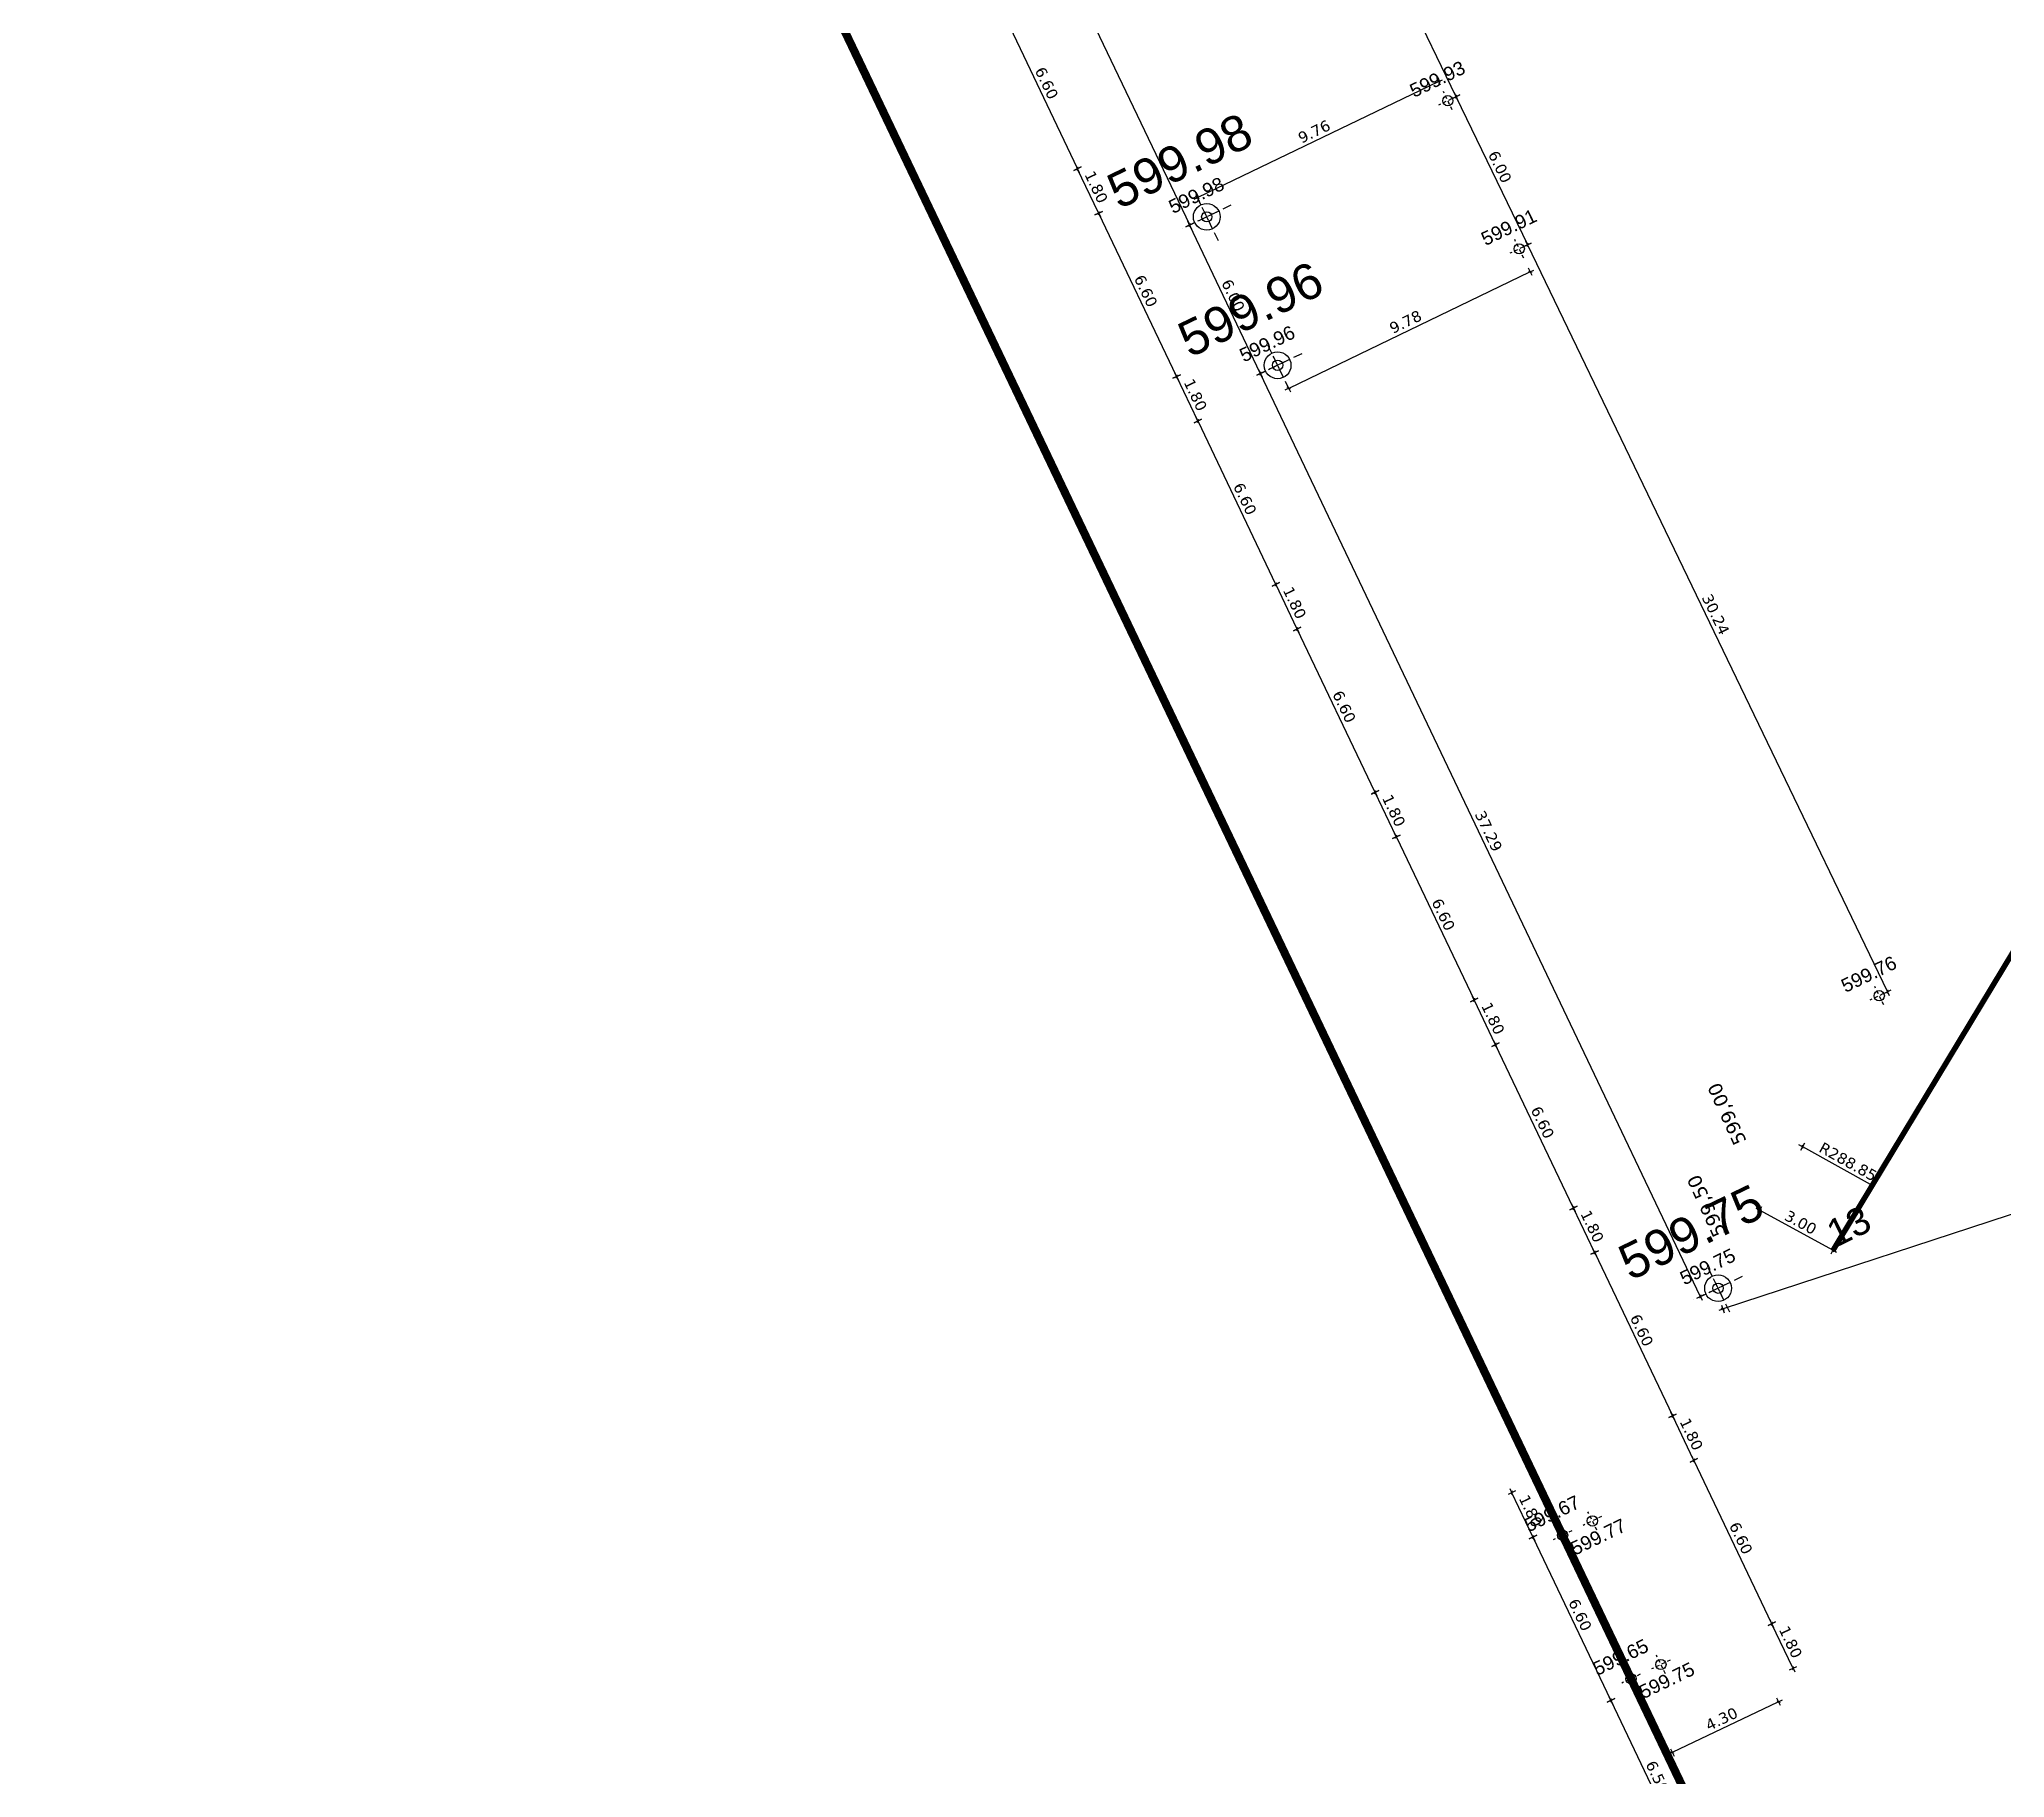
# Model space of a CAD drawing. Header units: metres. Extents: x 679716 to 681053, y 2749449 to 2750332.
# Drawn here: x 680019.3 to 680091, y 2749745.3 to 2749808.7 of the extents above; entities that cross this region are included whole.
import ezdxf
from ezdxf.enums import TextEntityAlignment as Align

# ---------------------------------------------------------------- set-up
doc = ezdxf.new("R2010")
doc.units = ezdxf.units.M
doc.header["$PDSIZE"] = -1
doc.linetypes.add('DASHEDX2', pattern=[1.5, 1, -0.5])
for name, color, linetype in [('01-TX-Altimetry 250 Topography', 51, 'Continuous'), ('01-TX-Guideline Altimetry 1000', 32, 'Continuous'), ('01-TX-Length Dimensions 250', 80, 'Continuous'), ('01-TX-Level Main Dimensions 250', 152, 'Continuous'), ('01-TX-Level Secondary Dimensions 250', 10, 'Continuous')]:
    doc.layers.add(name, color=color, linetype=linetype)
doc.layers.add('02-L-Guideline Axis', color=34, linetype='DASHEDX2', lineweight=50, true_color=0xa55200)
doc.layers.add('02-L-Main Axis', color=244, linetype='DASHEDX2', lineweight=50, true_color=0xa50029)
doc.layers.add('02-L-Main Axis POINTS', color=242, linetype='DASHEDX2', lineweight=50)
doc.styles.add('E100', font='verdana.ttf', dxfattribs={"height": 0.4})
doc.styles.add('E200', font='verdana.ttf', dxfattribs={"height": 1})
doc.styles.get("Standard").update_dxf_attribs({"font": 'arial.ttf'})
doc.dimstyles.new('E250', dxfattribs={"dimscale": 0.03, "dimtxt": 0.4, "dimasz": 0.5, "dimexe": 0.1, "dimexo": 1, "dimgap": 4, "dimtad": 1, "dimzin": 0, "dimdsep": 46, "dimtxsty": 'E100', "dimblk1": 'LINCOT200', "dimblk2": 'LINCOT200', "dimsah": 1, "dimcen": 0.1, "dimdle": 0.1, "dimse1": 1, "dimse2": 1, "dimclrt": 256, "dimadec": 0, "dimazin": 0, "dimtfac": 0.015385, "dimtofl": 0, "dimtmove": 0, "dimatfit": 3, "dimldrblk": 'LINCOT200', "dimfxl": 1, "dimtolj": 1, "dimtzin": 0, "dimarcsym": 0})

# ---------------------------------------------------------------- blocks, each defined once
blk = doc.blocks.new('LINCOT200')
for p, q in [((0, -10), (0, 10)), ((0, 0), (10, 0))]:
    blk.add_line(p, q)
at = {"const_width": 1.88}
blk.add_lwpolyline([(3.5, -3.5), (-3.5, 3.5)], dxfattribs=at)
blk = doc.blocks.new('*D6')
at = {"layer": '01-TX-Length Dimensions 250', "color": 0, "lineweight": -2, "transparency": 16777216}
blk.add_line((680049.681, 2749826.272), (680061.296, 2749801.933), dxfattribs=at)
at = {"layer": '01-TX-Length Dimensions 250', "color": 0, "lineweight": -2, "transparency": 16777216, "xscale": 0.015, "yscale": 0.015, "zscale": 0.015}
for p, rotation in [((680049.674, 2749826.286), 115.5119126984731), ((680061.303, 2749801.919), 295.5119126984731)]:
    blk.add_blockref('LINCOT200', p, dxfattribs=dict(at, rotation=rotation))
at = {"layer": '01-TX-Length Dimensions 250', "transparency": 16777216, "insert": (680055.192, 2749813.961), "char_height": 0.4, "attachment_point": 5, "rotation": 115.51191, "style": 'E100'}
blk.add_mtext('\\A1;27.00', dxfattribs=at)
blk = doc.blocks.new('*D42')
at = {"layer": '01-TX-Length Dimensions 250', "color": 0, "lineweight": -2, "transparency": 16777216}
blk.add_line((680103.752, 2749769.921), (680080.762, 2749762.387), dxfattribs=at)
at = {"layer": '01-TX-Length Dimensions 250', "color": 0, "lineweight": -2, "transparency": 16777216, "xscale": 0.015, "yscale": 0.015, "zscale": 0.015}
for p, rotation in [((680103.766, 2749769.926), 18.14624663615983), ((680080.748, 2749762.382), 198.1462466361598)]:
    blk.add_blockref('LINCOT200', p, dxfattribs=dict(at, rotation=rotation))
at = {"layer": '01-TX-Length Dimensions 250', "transparency": 16777216, "insert": (680092.28, 2749766.503), "char_height": 0.4, "attachment_point": 5, "rotation": 18.14625, "style": 'E100'}
blk.add_mtext('\\A1;24.22', dxfattribs=at)
blk = doc.blocks.new('Cotes Altimetriques')
at = {"linetype": 'DASHEDX2', "ltscale": 0.5}
for points in [[(0, -1.5), (0, 1.5)], [(1.5, 0), (-1.5, 0)]]:
    blk.add_lwpolyline(points, dxfattribs=at)
blk.add_circle((0, 0), 0.75)
at = {"ltscale": 0.3}
blk.add_attdef('COTES', text='', height=2, dxfattribs=at).set_placement((0, 3.5), align=Align.MIDDLE)
blk = doc.blocks.new('*D211')
at = {"layer": '01-TX-Length Dimensions 250', "color": 0, "lineweight": -2, "transparency": 16777216}
blk.add_line((680086.75, 2749773.969), (680073.634, 2749801.182), dxfattribs=at)
at = {"layer": '01-TX-Length Dimensions 250', "color": 0, "lineweight": -2, "transparency": 16777216, "xscale": 0.015, "yscale": 0.015, "zscale": 0.015}
for p, rotation in [((680073.627, 2749801.196), 115.7336557175894), ((680086.757, 2749773.956), 295.7336557175894)]:
    blk.add_blockref('LINCOT200', p, dxfattribs=dict(at, rotation=rotation))
at = {"layer": '01-TX-Length Dimensions 250', "transparency": 16777216, "insert": (680080.488, 2749787.718), "char_height": 0.4, "attachment_point": 5, "rotation": 295.73366, "style": 'E100'}
blk.add_mtext('\\A1;30.24', dxfattribs=at)
blk = doc.blocks.new('*D212')
at = {"layer": '01-TX-Length Dimensions 250', "color": 0, "lineweight": -2, "transparency": 16777216}
blk.add_line((680071.028, 2749806.587), (680073.62, 2749801.209), dxfattribs=at)
at = {"layer": '01-TX-Length Dimensions 250', "color": 0, "lineweight": -2, "transparency": 16777216, "xscale": 0.015, "yscale": 0.015, "zscale": 0.015}
for p, rotation in [((680071.022, 2749806.601), 115.7336551797948), ((680073.627, 2749801.196), 295.7336551797948)]:
    blk.add_blockref('LINCOT200', p, dxfattribs=dict(at, rotation=rotation))
at = {"layer": '01-TX-Length Dimensions 250', "transparency": 16777216, "insert": (680072.62, 2749804.041), "char_height": 0.4, "attachment_point": 5, "rotation": 295.73366, "style": 'E100'}
blk.add_mtext('\\A1;6.00', dxfattribs=at)
blk = doc.blocks.new('*D213')
at = {"layer": '01-TX-Length Dimensions 250', "color": 0, "lineweight": -2, "transparency": 16777216}
blk.add_line((680071.015, 2749806.614), (680059.305, 2749830.91), dxfattribs=at)
at = {"layer": '01-TX-Length Dimensions 250', "color": 0, "lineweight": -2, "transparency": 16777216, "xscale": 0.015, "yscale": 0.015, "zscale": 0.015}
for p, rotation in [((680059.299, 2749830.923), 115.7329396635409), ((680071.022, 2749806.601), 295.732939663541)]:
    blk.add_blockref('LINCOT200', p, dxfattribs=dict(at, rotation=rotation))
at = {"layer": '01-TX-Length Dimensions 250', "transparency": 16777216, "insert": (680065.456, 2749818.904), "char_height": 0.4, "attachment_point": 5, "rotation": 295.73294, "style": 'E100'}
blk.add_mtext('\\A1;27.00', dxfattribs=at)
blk = doc.blocks.new('*D226')
at = {"layer": '01-TX-Length Dimensions 250', "color": 0, "lineweight": -2, "transparency": 16777216}
blk.add_line((680086.242, 2749766.865), (680083.671, 2749768.295), dxfattribs=at)
at = {"layer": '01-TX-Length Dimensions 250', "color": 0, "lineweight": -2, "transparency": 16777216, "xscale": 0.015, "yscale": 0.015, "zscale": 0.015, "rotation": 150.9177419401079}
blk.add_blockref('LINCOT200', (680083.658, 2749768.302), dxfattribs=at)
at = {"layer": '01-TX-Length Dimensions 250', "transparency": 16777216, "insert": (680085.319, 2749767.755), "char_height": 0.4, "attachment_point": 5, "rotation": 330.91774, "style": 'E100'}
blk.add_mtext('\\A1;R288.85', dxfattribs=at)
blk = doc.blocks.new('*D286')
at = {"layer": '01-TX-Length Dimensions 250', "color": 0, "lineweight": -2, "transparency": 16777216}
blk.add_line((680079.925, 2749762.858), (680063.891, 2749796.49), dxfattribs=at)
at = {"layer": '01-TX-Length Dimensions 250', "color": 0, "lineweight": -2, "transparency": 16777216, "xscale": 0.015, "yscale": 0.015, "zscale": 0.015}
for p, rotation in [((680063.885, 2749796.503), 115.4897294067573), ((680079.932, 2749762.845), 295.4897294067573)]:
    blk.add_blockref('LINCOT200', p, dxfattribs=dict(at, rotation=rotation))
at = {"layer": '01-TX-Length Dimensions 250', "transparency": 16777216, "insert": (680072.205, 2749779.815), "char_height": 0.4, "attachment_point": 5, "rotation": 295.48973, "style": 'E100'}
blk.add_mtext('\\A1;37.29', dxfattribs=at)
blk = doc.blocks.new('*D287')
at = {"layer": '01-TX-Length Dimensions 250', "color": 0, "lineweight": -2, "transparency": 16777216}
blk.add_line((680063.878, 2749796.517), (680061.309, 2749801.906), dxfattribs=at)
at = {"layer": '01-TX-Length Dimensions 250', "color": 0, "lineweight": -2, "transparency": 16777216, "xscale": 0.015, "yscale": 0.015, "zscale": 0.015}
for p, rotation in [((680061.303, 2749801.919), 115.4897275891125), ((680063.885, 2749796.503), 295.4897275891125)]:
    blk.add_blockref('LINCOT200', p, dxfattribs=dict(at, rotation=rotation))
at = {"layer": '01-TX-Length Dimensions 250', "transparency": 16777216, "insert": (680062.89, 2749799.352), "char_height": 0.4, "attachment_point": 5, "rotation": 295.48973, "style": 'E100'}
blk.add_mtext('\\A1;6.00', dxfattribs=at)
blk = doc.blocks.new('*D1079')
at = {"layer": '01-TX-Length Dimensions 250', "color": 0, "lineweight": -2, "transparency": 16777216}
blk.add_line((680084.756, 2749764.535), (680082.107, 2749765.971), dxfattribs=at)
at = {"layer": '01-TX-Length Dimensions 250', "color": 0, "lineweight": -2, "transparency": 16777216, "xscale": 0.015, "yscale": 0.015, "zscale": 0.015}
for p, rotation in [((680082.094, 2749765.978), 151.5308998782384), ((680084.769, 2749764.527), 331.5308998782384)]:
    blk.add_blockref('LINCOT200', p, dxfattribs=dict(at, rotation=rotation))
at = {"layer": '01-TX-Length Dimensions 250', "transparency": 16777216, "insert": (680083.588, 2749765.541), "char_height": 0.4, "attachment_point": 5, "rotation": 331.5309, "style": 'E100'}
blk.add_mtext('\\A1;3.00', dxfattribs=at)
blk = doc.blocks.new('*D1231')
at = {"layer": '01-TX-Length Dimensions 250', "color": 0, "lineweight": -2, "transparency": 16777216}
blk.add_line((680079.458, 2749742.267), (680076.677, 2749748.095), dxfattribs=at)
at = {"layer": '01-TX-Length Dimensions 250', "color": 0, "lineweight": -2, "transparency": 16777216, "xscale": 0.015, "yscale": 0.015, "zscale": 0.015}
for p, rotation in [((680076.67, 2749748.109), 115.5122842100075), ((680079.465, 2749742.253), 295.5122842100076)]:
    blk.add_blockref('LINCOT200', p, dxfattribs=dict(at, rotation=rotation))
at = {"layer": '01-TX-Length Dimensions 250', "transparency": 16777216, "insert": (680078.364, 2749745.322), "char_height": 0.4, "attachment_point": 5, "rotation": 295.51228, "style": 'E100'}
blk.add_mtext('\\A1;6.50', dxfattribs=at)
blk = doc.blocks.new('*D1232')
at = {"layer": '01-TX-Length Dimensions 250', "color": 0, "lineweight": -2, "transparency": 16777216}
blk.add_line((680076.664, 2749748.122), (680073.834, 2749754.053), dxfattribs=at)
at = {"layer": '01-TX-Length Dimensions 250', "color": 0, "lineweight": -2, "transparency": 16777216, "xscale": 0.015, "yscale": 0.015, "zscale": 0.015}
for p, rotation in [((680073.827, 2749754.066), 115.5122842100075), ((680076.67, 2749748.109), 295.5122842100076)]:
    blk.add_blockref('LINCOT200', p, dxfattribs=dict(at, rotation=rotation))
at = {"layer": '01-TX-Length Dimensions 250', "transparency": 16777216, "insert": (680075.545, 2749751.229), "char_height": 0.4, "attachment_point": 5, "rotation": 295.51228, "style": 'E100'}
blk.add_mtext('\\A1;6.60', dxfattribs=at)
blk = doc.blocks.new('*D1237')
at = {"layer": '01-TX-Length Dimensions 250', "color": 0, "lineweight": -2, "transparency": 16777216}
blk.add_line((680083.304, 2749749.296), (680082.542, 2749750.894), dxfattribs=at)
at = {"layer": '01-TX-Length Dimensions 250', "color": 0, "lineweight": -2, "transparency": 16777216, "xscale": 0.015, "yscale": 0.015, "zscale": 0.015}
for p, rotation in [((680082.536, 2749750.907), 115.5122842100075), ((680083.311, 2749749.283), 295.5122842100076)]:
    blk.add_blockref('LINCOT200', p, dxfattribs=dict(at, rotation=rotation))
at = {"layer": '01-TX-Length Dimensions 250', "transparency": 16777216, "insert": (680083.22, 2749750.237), "char_height": 0.4, "attachment_point": 5, "rotation": 295.51228, "style": 'E100'}
blk.add_mtext('\\A1;1.80', dxfattribs=at)
blk = doc.blocks.new('*D1238')
at = {"layer": '01-TX-Length Dimensions 250', "color": 0, "lineweight": -2, "transparency": 16777216}
blk.add_line((680082.529, 2749750.921), (680079.699, 2749756.85), dxfattribs=at)
at = {"layer": '01-TX-Length Dimensions 250', "color": 0, "lineweight": -2, "transparency": 16777216, "xscale": 0.015, "yscale": 0.015, "zscale": 0.015}
for p, rotation in [((680079.693, 2749756.864), 115.5122842100075), ((680082.535, 2749750.907), 295.5122842100076)]:
    blk.add_blockref('LINCOT200', p, dxfattribs=dict(at, rotation=rotation))
at = {"layer": '01-TX-Length Dimensions 250', "transparency": 16777216, "insert": (680081.41, 2749754.027), "char_height": 0.4, "attachment_point": 5, "rotation": 295.51228, "style": 'E100'}
blk.add_mtext('\\A1;6.60', dxfattribs=at)
blk = doc.blocks.new('*D1239')
at = {"layer": '01-TX-Length Dimensions 250', "color": 0, "lineweight": -2, "transparency": 16777216}
blk.add_line((680079.686, 2749756.877), (680078.924, 2749758.475), dxfattribs=at)
at = {"layer": '01-TX-Length Dimensions 250', "color": 0, "lineweight": -2, "transparency": 16777216, "xscale": 0.015, "yscale": 0.015, "zscale": 0.015}
for p, rotation in [((680078.917, 2749758.488), 115.5122842100075), ((680079.693, 2749756.864), 295.5122842100076)]:
    blk.add_blockref('LINCOT200', p, dxfattribs=dict(at, rotation=rotation))
at = {"layer": '01-TX-Length Dimensions 250', "transparency": 16777216, "insert": (680079.602, 2749757.818), "char_height": 0.4, "attachment_point": 5, "rotation": 295.51228, "style": 'E100'}
blk.add_mtext('\\A1;1.80', dxfattribs=at)
blk = doc.blocks.new('*D1240')
at = {"layer": '01-TX-Length Dimensions 250', "color": 0, "lineweight": -2, "transparency": 16777216}
blk.add_line((680076.081, 2749764.431), (680078.911, 2749758.502), dxfattribs=at)
at = {"layer": '01-TX-Length Dimensions 250', "color": 0, "lineweight": -2, "transparency": 16777216, "xscale": 0.015, "yscale": 0.015, "zscale": 0.015}
for p, rotation in [((680076.075, 2749764.445), 115.5122842100075), ((680078.917, 2749758.488), 295.5122842100076)]:
    blk.add_blockref('LINCOT200', p, dxfattribs=dict(at, rotation=rotation))
at = {"layer": '01-TX-Length Dimensions 250', "transparency": 16777216, "insert": (680077.792, 2749761.608), "char_height": 0.4, "attachment_point": 5, "rotation": 295.51228, "style": 'E100'}
blk.add_mtext('\\A1;6.60', dxfattribs=at)
blk = doc.blocks.new('*D1241')
at = {"layer": '01-TX-Length Dimensions 250', "color": 0, "lineweight": -2, "transparency": 16777216}
blk.add_line((680076.069, 2749764.459), (680075.307, 2749766.056), dxfattribs=at)
at = {"layer": '01-TX-Length Dimensions 250', "color": 0, "lineweight": -2, "transparency": 16777216, "xscale": 0.015, "yscale": 0.015, "zscale": 0.015}
for p, rotation in [((680075.301, 2749766.07), 115.5122842100075), ((680076.076, 2749764.445), 295.5122842100076)]:
    blk.add_blockref('LINCOT200', p, dxfattribs=dict(at, rotation=rotation))
at = {"layer": '01-TX-Length Dimensions 250', "transparency": 16777216, "insert": (680075.985, 2749765.399), "char_height": 0.4, "attachment_point": 5, "rotation": 295.51228, "style": 'E100'}
blk.add_mtext('\\A1;1.80', dxfattribs=at)
blk = doc.blocks.new('*D1242')
at = {"layer": '01-TX-Length Dimensions 250', "color": 0, "lineweight": -2, "transparency": 16777216}
blk.add_line((680075.294, 2749766.083), (680072.464, 2749772.013), dxfattribs=at)
at = {"layer": '01-TX-Length Dimensions 250', "color": 0, "lineweight": -2, "transparency": 16777216, "xscale": 0.015, "yscale": 0.015, "zscale": 0.015}
for p, rotation in [((680072.458, 2749772.026), 115.5122842100075), ((680075.3, 2749766.07), 295.5122842100076)]:
    blk.add_blockref('LINCOT200', p, dxfattribs=dict(at, rotation=rotation))
at = {"layer": '01-TX-Length Dimensions 250', "transparency": 16777216, "insert": (680074.175, 2749769.189), "char_height": 0.4, "attachment_point": 5, "rotation": 295.51228, "style": 'E100'}
blk.add_mtext('\\A1;6.60', dxfattribs=at)
blk = doc.blocks.new('*D1243')
at = {"layer": '01-TX-Length Dimensions 250', "color": 0, "lineweight": -2, "transparency": 16777216}
blk.add_line((680072.451, 2749772.04), (680071.689, 2749773.637), dxfattribs=at)
at = {"layer": '01-TX-Length Dimensions 250', "color": 0, "lineweight": -2, "transparency": 16777216, "xscale": 0.015, "yscale": 0.015, "zscale": 0.015}
for p, rotation in [((680071.682, 2749773.651), 115.5122842100075), ((680072.458, 2749772.026), 295.5122842100076)]:
    blk.add_blockref('LINCOT200', p, dxfattribs=dict(at, rotation=rotation))
at = {"layer": '01-TX-Length Dimensions 250', "transparency": 16777216, "insert": (680072.367, 2749772.98), "char_height": 0.4, "attachment_point": 5, "rotation": 295.51228, "style": 'E100'}
blk.add_mtext('\\A1;1.80', dxfattribs=at)
blk = doc.blocks.new('*D1244')
at = {"layer": '01-TX-Length Dimensions 250', "color": 0, "lineweight": -2, "transparency": 16777216}
blk.add_line((680068.846, 2749779.593), (680071.676, 2749773.664), dxfattribs=at)
at = {"layer": '01-TX-Length Dimensions 250', "color": 0, "lineweight": -2, "transparency": 16777216, "xscale": 0.015, "yscale": 0.015, "zscale": 0.015}
for p, rotation in [((680068.84, 2749779.607), 115.5122842100075), ((680071.682, 2749773.651), 295.5122842100076)]:
    blk.add_blockref('LINCOT200', p, dxfattribs=dict(at, rotation=rotation))
at = {"layer": '01-TX-Length Dimensions 250', "transparency": 16777216, "insert": (680070.557, 2749776.77), "char_height": 0.4, "attachment_point": 5, "rotation": 295.51228, "style": 'E100'}
blk.add_mtext('\\A1;6.60', dxfattribs=at)
blk = doc.blocks.new('*D1245')
at = {"layer": '01-TX-Length Dimensions 250', "color": 0, "lineweight": -2, "transparency": 16777216}
blk.add_line((680068.834, 2749779.621), (680068.071, 2749781.218), dxfattribs=at)
at = {"layer": '01-TX-Length Dimensions 250', "color": 0, "lineweight": -2, "transparency": 16777216, "xscale": 0.015, "yscale": 0.015, "zscale": 0.015}
for p, rotation in [((680068.065, 2749781.232), 115.5122842100075), ((680068.84, 2749779.607), 295.5122842100076)]:
    blk.add_blockref('LINCOT200', p, dxfattribs=dict(at, rotation=rotation))
at = {"layer": '01-TX-Length Dimensions 250', "transparency": 16777216, "insert": (680068.749, 2749780.561), "char_height": 0.4, "attachment_point": 5, "rotation": 295.51228, "style": 'E100'}
blk.add_mtext('\\A1;1.80', dxfattribs=at)
blk = doc.blocks.new('*D1246')
at = {"layer": '01-TX-Length Dimensions 250', "color": 0, "lineweight": -2, "transparency": 16777216}
blk.add_line((680068.058, 2749781.245), (680065.228, 2749787.174), dxfattribs=at)
at = {"layer": '01-TX-Length Dimensions 250', "color": 0, "lineweight": -2, "transparency": 16777216, "xscale": 0.015, "yscale": 0.015, "zscale": 0.015}
for p, rotation in [((680065.222, 2749787.188), 115.5122842100075), ((680068.065, 2749781.231), 295.5122842100076)]:
    blk.add_blockref('LINCOT200', p, dxfattribs=dict(at, rotation=rotation))
at = {"layer": '01-TX-Length Dimensions 250', "transparency": 16777216, "insert": (680066.939, 2749784.351), "char_height": 0.4, "attachment_point": 5, "rotation": 295.51228, "style": 'E100'}
blk.add_mtext('\\A1;6.60', dxfattribs=at)
blk = doc.blocks.new('*D1247')
at = {"layer": '01-TX-Length Dimensions 250', "color": 0, "lineweight": -2, "transparency": 16777216}
blk.add_line((680065.215, 2749787.201), (680064.453, 2749788.799), dxfattribs=at)
at = {"layer": '01-TX-Length Dimensions 250', "color": 0, "lineweight": -2, "transparency": 16777216, "xscale": 0.015, "yscale": 0.015, "zscale": 0.015}
for p, rotation in [((680064.447, 2749788.812), 115.5122842100075), ((680065.222, 2749787.188), 295.5122842100076)]:
    blk.add_blockref('LINCOT200', p, dxfattribs=dict(at, rotation=rotation))
at = {"layer": '01-TX-Length Dimensions 250', "transparency": 16777216, "insert": (680065.131, 2749788.142), "char_height": 0.4, "attachment_point": 5, "rotation": 295.51228, "style": 'E100'}
blk.add_mtext('\\A1;1.80', dxfattribs=at)
blk = doc.blocks.new('*D1248')
at = {"layer": '01-TX-Length Dimensions 250', "color": 0, "lineweight": -2, "transparency": 16777216}
blk.add_line((680061.61, 2749794.755), (680064.44, 2749788.826), dxfattribs=at)
at = {"layer": '01-TX-Length Dimensions 250', "color": 0, "lineweight": -2, "transparency": 16777216, "xscale": 0.015, "yscale": 0.015, "zscale": 0.015}
for p, rotation in [((680061.604, 2749794.769), 115.5122842100075), ((680064.447, 2749788.812), 295.5122842100076)]:
    blk.add_blockref('LINCOT200', p, dxfattribs=dict(at, rotation=rotation))
at = {"layer": '01-TX-Length Dimensions 250', "transparency": 16777216, "insert": (680063.321, 2749791.932), "char_height": 0.4, "attachment_point": 5, "rotation": 295.51228, "style": 'E100'}
blk.add_mtext('\\A1;6.60', dxfattribs=at)
blk = doc.blocks.new('*D1249')
at = {"layer": '01-TX-Length Dimensions 250', "color": 0, "lineweight": -2, "transparency": 16777216}
blk.add_line((680061.598, 2749794.783), (680060.835, 2749796.38), dxfattribs=at)
at = {"layer": '01-TX-Length Dimensions 250', "color": 0, "lineweight": -2, "transparency": 16777216, "xscale": 0.015, "yscale": 0.015, "zscale": 0.015}
for p, rotation in [((680060.829, 2749796.393), 115.5122842100075), ((680061.604, 2749794.769), 295.5122842100076)]:
    blk.add_blockref('LINCOT200', p, dxfattribs=dict(at, rotation=rotation))
at = {"layer": '01-TX-Length Dimensions 250', "transparency": 16777216, "insert": (680061.514, 2749795.723), "char_height": 0.4, "attachment_point": 5, "rotation": 295.51228, "style": 'E100'}
blk.add_mtext('\\A1;1.80', dxfattribs=at)
blk = doc.blocks.new('*D1250')
at = {"layer": '01-TX-Length Dimensions 250', "color": 0, "lineweight": -2, "transparency": 16777216}
blk.add_line((680060.822, 2749796.407), (680057.992, 2749802.336), dxfattribs=at)
at = {"layer": '01-TX-Length Dimensions 250', "color": 0, "lineweight": -2, "transparency": 16777216, "xscale": 0.015, "yscale": 0.015, "zscale": 0.015}
for p, rotation in [((680057.986, 2749802.35), 115.5122842100075), ((680060.829, 2749796.393), 295.5122842100076)]:
    blk.add_blockref('LINCOT200', p, dxfattribs=dict(at, rotation=rotation))
at = {"layer": '01-TX-Length Dimensions 250', "transparency": 16777216, "insert": (680059.704, 2749799.513), "char_height": 0.4, "attachment_point": 5, "rotation": 295.51228, "style": 'E100'}
blk.add_mtext('\\A1;6.60', dxfattribs=at)
blk = doc.blocks.new('*D1251')
at = {"layer": '01-TX-Length Dimensions 250', "color": 0, "lineweight": -2, "transparency": 16777216}
blk.add_line((680057.979, 2749802.363), (680057.217, 2749803.961), dxfattribs=at)
at = {"layer": '01-TX-Length Dimensions 250', "color": 0, "lineweight": -2, "transparency": 16777216, "xscale": 0.015, "yscale": 0.015, "zscale": 0.015}
for p, rotation in [((680057.211, 2749803.974), 115.5122842100075), ((680057.986, 2749802.35), 295.5122842100076)]:
    blk.add_blockref('LINCOT200', p, dxfattribs=dict(at, rotation=rotation))
at = {"layer": '01-TX-Length Dimensions 250', "transparency": 16777216, "insert": (680057.895, 2749803.304), "char_height": 0.4, "attachment_point": 5, "rotation": 295.51228, "style": 'E100'}
blk.add_mtext('\\A1;1.80', dxfattribs=at)
blk = doc.blocks.new('*D1252')
at = {"layer": '01-TX-Length Dimensions 250', "color": 0, "lineweight": -2, "transparency": 16777216}
blk.add_line((680054.374, 2749809.917), (680057.204, 2749803.988), dxfattribs=at)
at = {"layer": '01-TX-Length Dimensions 250', "color": 0, "lineweight": -2, "transparency": 16777216, "xscale": 0.015, "yscale": 0.015, "zscale": 0.015}
for p, rotation in [((680054.368, 2749809.931), 115.5122842100075), ((680057.211, 2749803.974), 295.5122842100076)]:
    blk.add_blockref('LINCOT200', p, dxfattribs=dict(at, rotation=rotation))
at = {"layer": '01-TX-Length Dimensions 250', "transparency": 16777216, "insert": (680056.086, 2749807.094), "char_height": 0.4, "attachment_point": 5, "rotation": 295.51228, "style": 'E100'}
blk.add_mtext('\\A1;6.60', dxfattribs=at)
blk = doc.blocks.new('*D1292')
at = {"layer": '01-TX-Length Dimensions 250', "color": 0, "lineweight": -2, "transparency": 16777216}
blk.add_line((680078.92, 2749746.216), (680082.773, 2749748.054), dxfattribs=at)
at = {"layer": '01-TX-Length Dimensions 250', "color": 0, "lineweight": -2, "transparency": 16777216, "xscale": 0.015, "yscale": 0.015, "zscale": 0.015}
for p, rotation in [((680082.786, 2749748.061), 25.51228421000756), ((680078.906, 2749746.209), 205.5122842100075)]:
    blk.add_blockref('LINCOT200', p, dxfattribs=dict(at, rotation=rotation))
at = {"layer": '01-TX-Length Dimensions 250', "transparency": 16777216, "insert": (680080.705, 2749747.431), "char_height": 0.4, "attachment_point": 5, "rotation": 25.51228, "style": 'E100'}
blk.add_mtext('\\A1;4.30', dxfattribs=at)
blk = doc.blocks.new('*D1640')
at = {"layer": '01-TX-Length Dimensions 250', "color": 0, "lineweight": -2, "transparency": 16777216}
blk.add_line((680073.821, 2749754.08), (680073.059, 2749755.675), dxfattribs=at)
at = {"layer": '01-TX-Length Dimensions 250', "color": 0, "lineweight": -2, "transparency": 16777216, "xscale": 0.015, "yscale": 0.015, "zscale": 0.015}
for p, rotation in [((680073.053, 2749755.688), 115.5122842100075), ((680073.827, 2749754.066), 295.5122842100076)]:
    blk.add_blockref('LINCOT200', p, dxfattribs=dict(at, rotation=rotation))
at = {"layer": '01-TX-Length Dimensions 250', "transparency": 16777216, "insert": (680073.737, 2749755.019), "char_height": 0.4, "attachment_point": 5, "rotation": 295.51228, "style": 'E100'}
blk.add_mtext('\\A1;1.80', dxfattribs=at)
blk = doc.blocks.new('Main Axes points')
at = {"layer": '02-L-Main Axis POINTS'}
blk.add_point((680084.761, 2749764.512), dxfattribs=at)
blk.add_text('13', height=1, rotation=26, dxfattribs=at).set_placement((680084.861, 2749764.612))
blk = doc.blocks.new('*D1747')
at = {"layer": '01-TX-Length Dimensions 250', "color": 0, "lineweight": -2, "transparency": 16777216}
blk.add_line((680064.929, 2749795.972), (680073.714, 2749800.207), dxfattribs=at)
at = {"layer": '01-TX-Length Dimensions 250', "color": 0, "lineweight": -2, "transparency": 16777216, "xscale": 0.015, "yscale": 0.015, "zscale": 0.015}
for p, rotation in [((680073.727, 2749800.213), 25.73363010339908), ((680064.915, 2749795.966), 205.733630103399)]:
    blk.add_blockref('LINCOT200', p, dxfattribs=dict(at, rotation=rotation))
at = {"layer": '01-TX-Length Dimensions 250', "transparency": 16777216, "insert": (680069.178, 2749798.386), "char_height": 0.4, "attachment_point": 5, "rotation": 25.73363, "style": 'E100'}
blk.add_mtext('\\A1;9.78', dxfattribs=at)
blk = doc.blocks.new('*D1748')
at = {"layer": '01-TX-Length Dimensions 250', "color": 0, "lineweight": -2, "transparency": 16777216}
blk.add_line((680070.371, 2749807.143), (680061.606, 2749802.919), dxfattribs=at)
at = {"layer": '01-TX-Length Dimensions 250', "color": 0, "lineweight": -2, "transparency": 16777216, "xscale": 0.015, "yscale": 0.015, "zscale": 0.015}
for p, rotation in [((680070.384, 2749807.15), 25.73366104842072), ((680061.593, 2749802.913), 205.7336610484207)]:
    blk.add_blockref('LINCOT200', p, dxfattribs=dict(at, rotation=rotation))
at = {"layer": '01-TX-Length Dimensions 250', "transparency": 16777216, "insert": (680065.846, 2749805.327), "char_height": 0.4, "attachment_point": 5, "rotation": 25.73366, "style": 'E100'}
blk.add_mtext('\\A1;9.76', dxfattribs=at)
blk = doc.blocks.new('*U1762')
at = {"linetype": 'DASHEDX2', "ltscale": 0.5}
for points in [[(1.5, 0), (-1.5, 0)], [(0, -1.5), (0, 1.5)]]:
    blk.add_lwpolyline(points, dxfattribs=at)
blk.add_circle((0, 0), 0.75)
at = {"ltscale": 0.3}
blk.add_attdef('COTES', text='', height=2, dxfattribs=at).set_placement((-0.24, -2.46), align=Align.MIDDLE)

msp = doc.modelspace()

# ---------------------------------------------------------------- linework, layer by layer
at = {"layer": '02-L-Guideline Axis', "const_width": 0.3}
msp.add_lwpolyline([(680084.689, 2749733.627), (679989.503, 2749933.08)], dxfattribs=at)
at = {"layer": '02-L-Main Axis', "const_width": 0.2, "flags": 128}
msp.add_lwpolyline([(680243.426, 2749895.792, 0.072661), (680215.721, 2749887.527, 0.160948), (680084.761, 2749764.512)], format="xyb", dxfattribs=at)

# ---------------------------------------------------------------- block references
at = {"layer": '01-TX-Guideline Altimetry 1000', "ltscale": 0.3, "xscale": 0.65, "yscale": 0.65, "zscale": 0.65, "rotation": 25.73366104797413}
for p, values in [((680061.927, 2749802.217), {'COTES': '599.98'}), ((680064.511, 2749796.802), {'COTES': '599.96'}), ((680080.576, 2749763.142), {'COTES': '599.75'})]:
    msp.add_blockref('Cotes Altimetriques', p, dxfattribs=at).add_auto_attribs(values)
at = {"layer": '01-TX-Level Main Dimensions 250', "ltscale": 0.3, "xscale": 0.25, "yscale": 0.25, "zscale": 0.25, "rotation": 25.73366104797413}
for p, values in [((680080.576, 2749763.142), {'COTES': '599.75'}), ((680074.903, 2749754.134), {'COTES': '599.67'}), ((680077.402, 2749748.899), {'COTES': '599.65'})]:
    msp.add_blockref('Cotes Altimetriques', p, dxfattribs=at).add_auto_attribs(values)
at = {"layer": '01-TX-Level Secondary Dimensions 250', "ltscale": 0.3, "xscale": 0.25, "yscale": 0.25, "zscale": 0.25, "rotation": 25.73366104797413}
for name, p, values in [('Cotes Altimetriques', (680070.719, 2749806.454), {'COTES': '599.93'}), ('Cotes Altimetriques', (680061.928, 2749802.218), {'COTES': '599.98'}), ('Cotes Altimetriques', (680073.324, 2749801.05), {'COTES': '599.91'}), ('Cotes Altimetriques', (680064.512, 2749796.803), {'COTES': '599.96'}), ('Cotes Altimetriques', (680086.454, 2749773.81), {'COTES': '599.76'}), ('*U1762', (680075.992, 2749754.654), {'COTES': '599.77'}), ('*U1762', (680078.491, 2749749.419), {'COTES': '599.75'})]:
    msp.add_blockref(name, p, dxfattribs=at).add_auto_attribs(values)
at = {"layer": '02-L-Main Axis POINTS'}
msp.add_blockref('Main Axes points', (0, 0), dxfattribs=at)

# ---------------------------------------------------------------- texts
at = {"layer": '01-TX-Altimetry 250 Topography', "ltscale": 0.3, "char_height": 0.5, "attachment_point": 1, "rotation": 114.58333, "style": 'E200'}
for s, insert in [('599,00', (680081.168, 2749768.303)), ('599,50', (680080.419, 2749764.945))]:
    msp.add_mtext_dynamic_manual_height_columns(s, width=6.56735, gutter_width=2, heights=[0], dxfattribs=dict(at, insert=insert))

# ---------------------------------------------------------------- dimensions: what is measured, and where the dimension line sits
at = {"layer": '01-TX-Length Dimensions 250'}
for p1, p2, distance, picture, middle in [((680070.719, 2749806.455), (680058.996, 2749830.777), -0.336, '*D213', (680065.456, 2749818.904)), ((680070.719, 2749806.455), (680061.928, 2749802.218), -0.771, '*D1748', (680065.846, 2749805.327)), ((680070.719, 2749806.455), (680073.324, 2749801.05), 0.336, '*D212', (680072.62, 2749804.041)), ((680064.46, 2749796.778), (680061.878, 2749802.194), 0.637, '*D287', (680062.89, 2749799.352)), ((680064.512, 2749796.803), (680073.324, 2749801.05), -0.929, '*D1747', (680069.178, 2749798.386)), ((680086.454, 2749773.81), (680073.324, 2749801.05), -0.336, '*D211', (680080.488, 2749787.718)), ((680080.507, 2749763.119), (680064.46, 2749796.778), 0.637, '*D286', (680072.205, 2749779.815))]:
    dim = msp.add_aligned_dim(p1=p1, p2=p2, distance=distance, dimstyle='E250', dxfattribs=at)
    dim.commit()
    dim.dimension.update_dxf_attribs({"geometry": picture, "text_midpoint": middle})
dim = msp.add_linear_dim(base=(680061.303, 2749801.919), p1=(680050.266, 2749826.568), p2=(680061.878, 2749802.194), angle=115.51191, dimstyle='E250', dxfattribs=at)
dim.commit()
dim.dimension.update_dxf_attribs({"geometry": '*D6', "text_midpoint": (680055.192, 2749813.961)})
for base, p1, p2, angle, picture, middle in [((680057.211, 2749803.974), (680053.467, 2749809.501), (680056.31, 2749803.544), 115.51228, '*D1252', (680056.086, 2749807.094)), ((680057.211, 2749803.974), (680057.083, 2749801.919), (680056.308, 2749803.544), 115.51228, '*D1251', (680057.895, 2749803.304)), ((680057.986, 2749802.35), (680059.926, 2749795.963), (680057.083, 2749801.919), 115.51228, '*D1250', (680059.704, 2749799.513)), ((680060.829, 2749796.393), (680060.702, 2749794.338), (680059.926, 2749795.963), 115.51228, '*D1249', (680061.514, 2749795.723)), ((680064.447, 2749788.812), (680060.703, 2749794.339), (680063.546, 2749788.382), 115.51228, '*D1248', (680063.321, 2749791.932)), ((680064.447, 2749788.812), (680064.319, 2749786.757), (680063.544, 2749788.382), 115.51228, '*D1247', (680065.131, 2749788.142)), ((680065.222, 2749787.188), (680067.162, 2749780.801), (680064.319, 2749786.757), 115.51228, '*D1246', (680066.939, 2749784.351)), ((680068.065, 2749781.232), (680067.938, 2749779.176), (680067.162, 2749780.801), 115.51228, '*D1245', (680068.749, 2749780.561)), ((680071.682, 2749773.651), (680067.938, 2749779.177), (680070.781, 2749773.221), 115.51228, '*D1244', (680070.557, 2749776.77)), ((680071.682, 2749773.651), (680071.555, 2749771.595), (680070.78, 2749773.22), 115.51228, '*D1243', (680072.367, 2749772.98)), ((680072.458, 2749772.026), (680074.398, 2749765.639), (680071.555, 2749771.595), 115.51228, '*D1242', (680074.175, 2749769.189)), ((680075.301, 2749766.07), (680075.173, 2749764.015), (680074.398, 2749765.639), 115.51228, '*D1241', (680075.985, 2749765.399)), ((680078.917, 2749758.488), (680075.173, 2749764.015), (680078.016, 2749758.058), 115.51228, '*D1240', (680077.792, 2749761.608)), ((680078.917, 2749758.488), (680078.79, 2749756.433), (680078.015, 2749758.057), 115.51228, '*D1239', (680079.602, 2749757.818)), ((680079.693, 2749756.864), (680081.633, 2749750.477), (680078.79, 2749756.433), 115.51228, '*D1238', (680081.41, 2749754.027)), ((680073.053, 2749755.688), (680074.73, 2749754.497), (680074.136, 2749756.205), 115.51228, '*D1640', (680073.737, 2749755.019)), ((680073.827, 2749754.066), (680077.574, 2749748.54), (680074.729, 2749754.497), 115.51228, '*D1232', (680075.545, 2749751.229)), ((680082.536, 2749750.907), (680082.408, 2749748.852), (680081.633, 2749750.477), 115.51228, '*D1237', (680083.22, 2749750.237)), ((680082.786, 2749748.061), (680078.529, 2749747), (680082.409, 2749748.852), 205.51228, '*D1292', (680080.705, 2749747.431))]:
    dim = msp.add_linear_dim(base=base, p1=p1, p2=p2, angle=angle, dimstyle='E250', override={"dimtad": 4}, dxfattribs=at)
    dim.commit()
    dim.dimension.update_dxf_attribs({"geometry": picture, "text_midpoint": middle})
dim = msp.add_linear_dim(base=(680080.748, 2749762.382), p1=(680103.524, 2749770.665), p2=(680080.506, 2749763.121), angle=198.14625, dimstyle='E250', dxfattribs=at)
dim.commit()
dim.dimension.update_dxf_attribs({"geometry": '*D42', "text_midpoint": (680092.381, 2749766.195), "dimtype": 161})
dim = msp.add_radius_dim(center=(680336.094, 2749627.9), mpoint=(680083.658, 2749768.302), dimstyle='E250', dxfattribs=at)
dim.commit()
dim.dimension.update_dxf_attribs({"geometry": '*D226', "text_midpoint": (680085.159, 2749767.467), "dimtype": 164})
dim = msp.add_aligned_dim(p1=(680084.761, 2749764.512), p2=(680082.086, 2749765.963), distance=-0.017, text='3.00', dimstyle='E250', dxfattribs=at)
dim.commit()
dim.dimension.update_dxf_attribs({"geometry": '*D1079', "text_midpoint": (680083.588, 2749765.541)})
dim = msp.add_linear_dim(base=(680076.67, 2749748.109), p1=(680080.367, 2749742.684), p2=(680077.572, 2749748.539), angle=115.51228, text='6.50', dimstyle='E250', override={"dimtad": 4}, dxfattribs=at)
dim.commit()
dim.dimension.update_dxf_attribs({"geometry": '*D1231', "text_midpoint": (680078.364, 2749745.322)})

doc.saveas('drawing.dxf')
